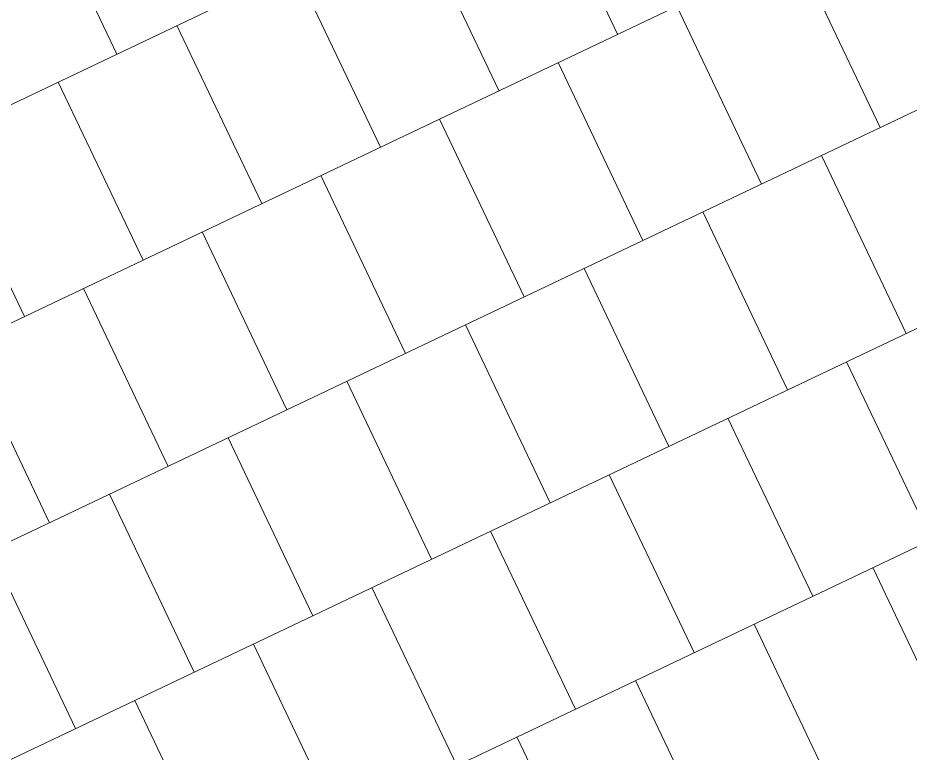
# Model space of a CAD drawing. Header units: metres. Extents: x 678805 to 1359287, y 2747329 to 5497370.
# Drawn here: x 679656.995 to 679659.711, y 2748570.005 to 2748572.244 of the extents above; entities that cross this region are included whole.
import ezdxf

# ---------------------------------------------------------------- set-up
doc = ezdxf.new("R2010")
doc.units = ezdxf.units.M
doc.linetypes.add('XREF_MON_SFT_TREES$0$HIDDEN', pattern=[0.375, 0.25, -0.125])
for name, color, linetype in [('00_XREF_MON_HSC_PAVEMENT', 7, 'Continuous'), ('00_XREF_TWQ_SFT_TREES', 7, 'Continuous'), ('XREF_MON_SFT_TREES$0$SL_TREE_CANOPY', 251, 'XREF_MON_SFT_TREES$0$HIDDEN')]:
    doc.layers.add(name, color=color, linetype=linetype)
doc.layers.add('XREF_MON_HSC_PAVEMENT$0$02-L-Joints-Paviment_07_Precast Concrete Blocks 60X40', color=7, linetype='Continuous', lineweight=5, true_color=0x999999)
doc.layers.add('XREF_MON_HSC_PAVEMENT$0$03-TR-Pavement_07_Precast Concrete Blocks 60X40', color=7, linetype='Continuous', lineweight=5, true_color=0x999999)
doc.layers.add('XREF_MON_SFT_TREES$0$SL_TREE_ZIZIPHUS_SPINA', color=7, linetype='Continuous', true_color=0xc6d408)
doc.layers.get('XREF_MON_SFT_TREES$0$SL_TREE_ZIZIPHUS_SPINA').off()

# ---------------------------------------------------------------- blocks, each defined once
blk = doc.blocks.new('XREF_MON_SFT_TREES$0$Ziziphus_spina_christi')
at = {"layer": 'XREF_MON_SFT_TREES$0$SL_TREE_CANOPY', "linetype": 'XREF_MON_SFT_TREES$0$HIDDEN'}
blk.add_circle((0, 0), 5, dxfattribs=at)
blk = doc.blocks.new('XREF_MON_SFT_TREES')
at = {"layer": 'XREF_MON_SFT_TREES$0$SL_TREE_ZIZIPHUS_SPINA', "rotation": 25.44812939262281}
blk.add_blockref('XREF_MON_SFT_TREES$0$Ziziphus_spina_christi', (679663.9075, 2748575.8299), dxfattribs=at)
blk = doc.blocks.new('XREF_MON_HSC_PAVEMENT')
at = {"layer": 'XREF_MON_HSC_PAVEMENT$0$02-L-Joints-Paviment_07_Precast Concrete Blocks 60X40'}
for points in [[(679658.8205, 2748572.194), (679658.5627, 2748572.7358)], [(679657.2963, 2748572.1332), (679657.0385, 2748572.675)], [(679658.4593, 2748572.0222), (679658.2015, 2748572.5639)], [(679659.6194, 2748571.9097), (679659.3616, 2748572.4515)], [(679658.0982, 2748571.8503), (679657.8403, 2748572.3921)], [(679659.2582, 2748571.7378), (679659.0004, 2748572.2796)], [(679657.737, 2748571.6784), (679657.4792, 2748572.2202)], [(679658.897, 2748571.5659), (679658.6392, 2748572.1077)], [(679657.3758, 2748571.5065), (679657.118, 2748572.0483)], [(679658.5358, 2748571.3941), (679658.278, 2748571.9358)], [(679657.0146, 2748571.3346), (679656.7568, 2748571.8764)], [(679659.6989, 2748571.283), (679659.441, 2748571.8248)], [(679658.1746, 2748571.2222), (679657.9168, 2748571.764)], [(679659.3377, 2748571.1112), (679659.0798, 2748571.653)], [(679657.8134, 2748571.0503), (679657.5556, 2748571.5921)], [(679658.9765, 2748570.9393), (679658.7187, 2748571.4811)], [(679657.4522, 2748570.8784), (679657.1944, 2748571.4202)], [(679658.6153, 2748570.7674), (679658.3575, 2748571.3092)], [(679657.0911, 2748570.7066), (679656.8332, 2748571.2483)], [(679659.7753, 2748570.655), (679659.5175, 2748571.1967)], [(679658.2541, 2748570.5955), (679657.9963, 2748571.1373)], [(679659.4141, 2748570.4831), (679659.1563, 2748571.0249)], [(679657.8929, 2748570.4237), (679657.6351, 2748570.9655)], [(679659.0529, 2748570.3112), (679658.7951, 2748570.853)], [(679657.5317, 2748570.2518), (679657.2739, 2748570.7936)], [(679658.6918, 2748570.1393), (679658.4339, 2748570.6811)], [(679657.1705, 2748570.0799), (679656.9127, 2748570.6217)], [(679659.8548, 2748570.0283), (679659.597, 2748570.5701)], [(679658.3306, 2748569.9674), (679658.0727, 2748570.5092)], [(679659.4936, 2748569.8564), (679659.2358, 2748570.3982)], [(679657.9694, 2748569.7956), (679657.7116, 2748570.3374)], [(679659.1324, 2748569.6846), (679658.8746, 2748570.2263)], [(679657.6082, 2748569.6237), (679657.3504, 2748570.1655)], [(679658.7712, 2748569.5127), (679658.5134, 2748570.0545)]]:
    blk.add_lwpolyline(points, dxfattribs=at)
at = {"layer": 'XREF_MON_HSC_PAVEMENT$0$03-TR-Pavement_07_Precast Concrete Blocks 60X40'}
for p, q in [((679647.8009, 2748566.9502), (679667.5221, 2748576.3348)), ((679648.0594, 2748566.4088), (679667.8413, 2748575.8222)), ((679648.318, 2748565.8673), (679668.1605, 2748575.3096)), ((679649.1711, 2748568.2667), (679663.2567, 2748574.9695)), ((679648.5765, 2748565.3259), (679668.4797, 2748574.797))]:
    blk.add_line(p, q, dxfattribs=at)

msp = doc.modelspace()

# ---------------------------------------------------------------- block references
at = {"layer": '00_XREF_MON_HSC_PAVEMENT'}
msp.add_blockref('XREF_MON_HSC_PAVEMENT', (0, 0), dxfattribs=at)
at = {"layer": '00_XREF_TWQ_SFT_TREES'}
msp.add_blockref('XREF_MON_SFT_TREES', (0, 0), dxfattribs=at)

doc.saveas('drawing.dxf')
